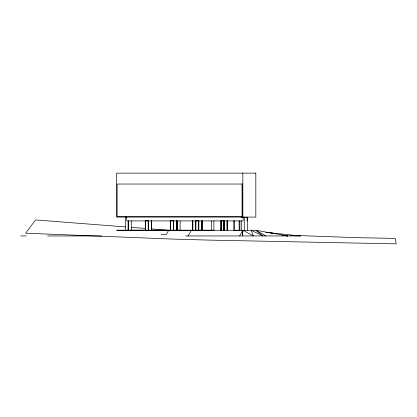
<?xml version="1.0" encoding="UTF-8"?>
<svg xmlns="http://www.w3.org/2000/svg" width="417" height="417" viewBox="0 0 417 417"><rect width="100%" height="100%" fill="white"/><g stroke="black" fill="none" stroke-linecap="round" stroke-linejoin="round"><path stroke-width="0.63" d="M177.355 230.283L177.355 220.796M122.572 230.283L122.259 230.83L116.849 230.205L213.916 230.205M168.666 230.283L166.253 234.552L161.061 234.552M188.119 235.949L191.32 230.283M239.629 235.949L242.835 230.283L242.267 235.949L243.017 230.283L253.39 235.949L251.159 230.283L262.945 235.949L255.939 230.283L116.849 230.283M270.821 233.077L272.77 233.077M244.023 217.424L241.516 217.424L241.516 217.085M244.878 217.424L245.16 217.424M245.822 217.424L247.151 217.424L247.151 220.921M147.926 220.775L145.33 220.775L145.361 230.283L131.126 230.205M173.201 220.775L170.605 220.775L170.569 230.283M198.398 220.775L195.802 220.775L195.766 230.283M223.595 220.775L221 220.775L221.031 230.283M221.422 229.751L220.395 229.751L220.395 230.283M20.85 235.949L26.281 235.949M47.668 235.949L101.727 235.949M185.518 235.949L300.334 235.949L265.78 232.347M151.809 230.236L170.485 230.273M176.412 230.273L180.248 230.273M192.701 230.356L195.927 230.377M239.869 230.392L235.49 230.283L236.783 230.424M290.534 235.282L357.916 237.7L395.29 238.409L396.15 243.862L207.812 240.083L170.709 239.019L25.666 233.192L35.534 219.931L125.475 226.931M131.12 230.257L134.337 230.392M295.168 235.673L300.334 235.949M131.303 227.348L145.523 228.427M151.335 228.891L170.053 230.382M284.702 235.6L287.938 235.949L255.939 230.283L265.858 235.949M282.137 235.152L287.938 235.949M247.578 217.075L247.578 230.283M244.284 217.085L244.268 230.283M243.158 217.085L243.158 217.424M243.116 217.424L243.116 220.921L126.732 220.921L126.732 217.085M243.038 217.085L243.038 217.424M242.835 173.138L242.835 217.085M242.048 184.038L242.048 216.517M241.62 220.854L241.62 230.283M239.879 220.838L239.879 230.283M239.139 220.838L239.139 230.283M234.14 220.838L234.14 230.283M233.937 220.551L233.984 230.283M227.286 220.775L227.286 230.283M227.218 220.775L227.218 230.283M227.046 220.775L227.046 230.283M224.393 220.775L224.393 230.283M224.221 220.775L224.221 230.283M224.153 220.775L224.153 230.283M224.096 220.775L224.028 230.283M223.856 220.775L223.856 230.283M221.203 220.775L221.203 230.283M220.963 220.775L220.963 230.283M213.911 220.838L213.916 230.283M211.633 220.833L211.633 230.283M202.089 220.775L202.089 230.283M202.021 220.775L202.021 230.283M201.849 220.775L201.849 230.283M198.899 220.775L198.831 230.283M198.659 220.775L198.659 230.283M195.834 220.775L195.834 230.283M192.826 220.854L192.826 230.283M192.732 220.833L192.732 230.283M192.43 220.833L192.43 230.283M180.097 220.833L180.097 230.283M176.891 220.775L176.891 230.283M176.824 220.775L176.824 230.283M176.652 220.775L176.652 230.283M173.701 220.775L173.701 230.283M173.628 220.775L173.628 230.283M173.462 220.775L173.462 230.283M170.636 220.775L170.636 230.283M151.616 220.775L151.616 230.283M151.548 220.775L151.548 230.283M151.381 220.775L151.381 230.283M148.358 220.775L148.426 230.283M148.186 220.775L148.186 230.283M145.293 220.775L145.293 230.283M131.261 220.833L131.261 230.205M128.212 220.833L128.212 230.205M128.191 220.833L128.191 230.205M125.543 217.085L125.543 230.205M255.819 173.138L116.671 173.138L116.671 217.085L255.819 217.085L255.819 173.138M242.345 184.038L117.125 184.038L117.125 216.517L242.345 216.517L242.345 184.038"/></g></svg>
